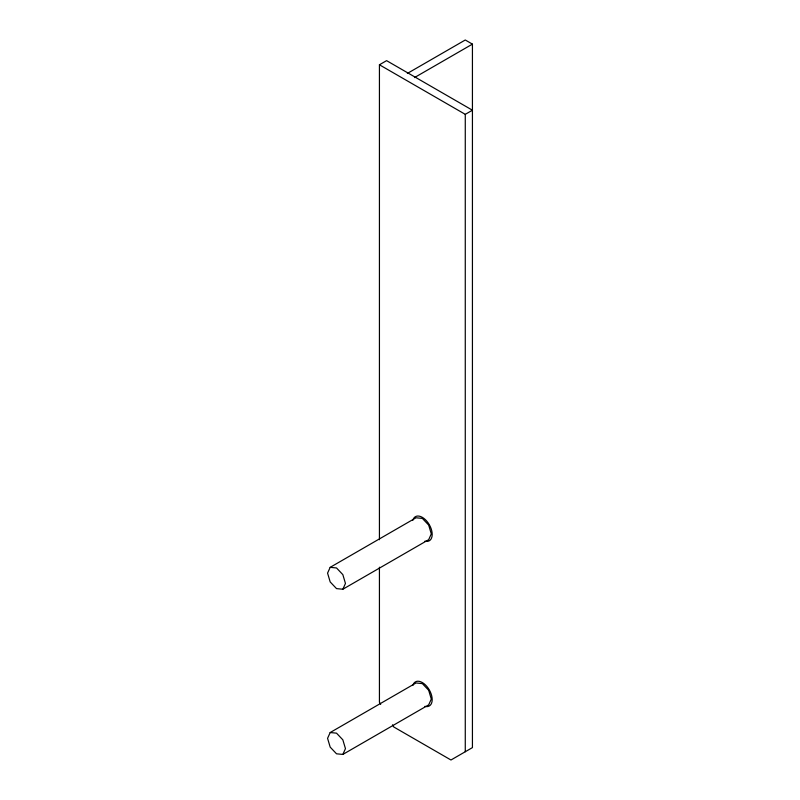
<?xml version="1.0" encoding="UTF-8"?>
<svg xmlns="http://www.w3.org/2000/svg" width="800" height="800" viewBox="0 0 800 800"><rect width="100%" height="100%" fill="white"/><g stroke="black" fill="none" stroke-linecap="round" stroke-linejoin="round"><path stroke-width="1.2" d="M330.19 567.33L327.57 573.12L330.19 581.94L336.52 588.61L342.84 589.24L428.68 539.68L431.29 533.89L428.68 525.08L422.35 518.4L416.03 517.78L330.19 567.33L336.52 567.96L342.84 574.63L345.46 583.45L342.84 589.24M330.19 732.53L327.57 738.32L330.19 747.13L336.52 753.8L342.84 754.43L428.68 704.87L431.29 699.08L428.68 690.27L422.35 683.6L416.03 682.97L330.19 732.53L336.52 733.16L342.84 739.83L345.46 748.64L342.84 754.43M379.43 64.78L386.59 60.65L472.43 110.21L465.27 114.34L379.43 64.78L379.43 539.71M407.33 73.45L465.27 40L472.43 44.13L472.43 747.61L450.97 760L393.74 726.96L392.5 724.81M414.49 77.58L472.43 44.13M380.68 704.34L379.43 702.18L379.43 567.2M465.27 114.34L465.27 751.74M412.85 685.5A13.91 8.03 60 0 1 429.31 689.91A13.91 8.03 60 0 1 424.9 706.36M412.85 520.3A13.91 8.03 60 0 1 429.31 524.71A13.91 8.03 60 0 1 424.9 541.17"/></g></svg>
